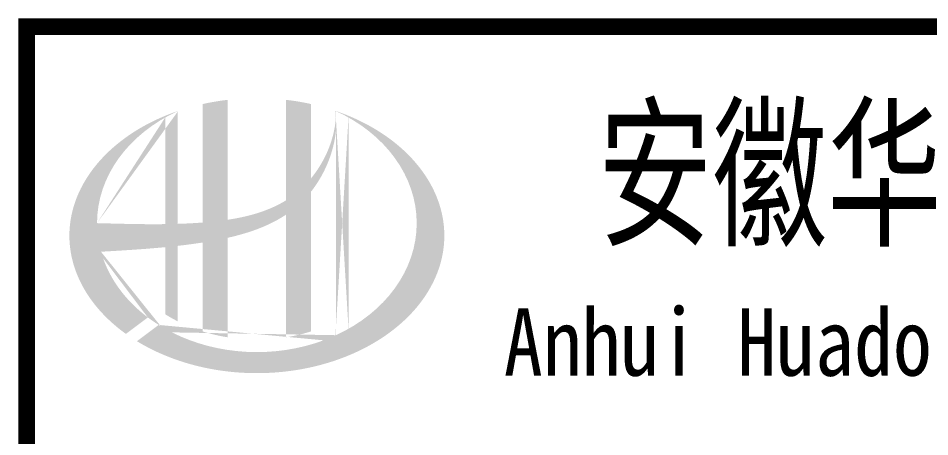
# Model space of a CAD drawing. Extents: x 4930511 to 5014611, y -422737 to -321054.
# Drawn here: x 4995576 to 4999369, y -417443 to -415702 of the extents above; entities that cross this region are included whole.
import ezdxf
from ezdxf.enums import TextEntityAlignment as Align

# ---------------------------------------------------------------- set-up
doc = ezdxf.new("R2010")
doc.units = 0
doc.header["$LTSCALE"] = 1000
doc.header["$MEASUREMENT"] = 0
doc.layers.get('0').update_dxf_attribs({"linetype": 'CONTINUOUS'})
doc.styles.add('ECEC_TQ_S', font='')
doc.styles.get('ECEC_TQ_S').set_extended_font_data('SimSun')

msp = doc.modelspace()

# ---------------------------------------------------------------- hatches: boundary and pattern name
h = msp.add_hatch(color=256)
edge = h.paths.add_edge_path()
edge.add_spline(control_points=[(4996447.6, -416615.7), (4996453.7, -416614.3), (4996459.8, -416612.9), (4996508.9, -416601), (4996551.5, -416588), (4996626.5, -416556.9), (4996659.4, -416539.9), (4996690.3, -416519.3)], knot_values=[61.629012, 61.629012, 61.629012, 61.629012, 63.330431, 63.330431, 75.353634, 75.353634, 85.398649, 85.398649, 85.398649, 85.398649], degree=3, periodic=0)
edge.add_line((4996690.3, -416519.3), (4996690.3, -417029.5))
edge.add_spline(control_points=[(4996690.3, -417029.5), (4996707.5, -417026.8), (4996724.5, -417023.5), (4996759.2, -417015.4), (4996776.9, -417010.6), (4996794.3, -417005.1)], knot_values=[4.908456, 4.908456, 4.908456, 4.908456, 4.992821, 4.992821, 5.083034, 5.083034, 5.083034, 5.083034], degree=3, periodic=0)
edge.add_line((4996794.3, -417005.1), (4996794.3, -416423.7))
edge.add_spline(control_points=[(4996794.3, -416423.7), (4996803, -416412.7), (4996811.2, -416401.4), (4996837.2, -416361.7), (4996852.9, -416331.8), (4996882.2, -416259), (4996893.4, -416215.2), (4996898.1, -416169.9), (4996898.2, -416168.6), (4996898.3, -416167.3)], knot_values=[97.991744, 97.991744, 97.991744, 97.991744, 101.64219, 101.64219, 110.337975, 110.337975, 121.934322, 121.934322, 122.270691, 122.270691, 122.270691, 122.270691], degree=3, periodic=0)
edge.add_line((4996898.3, -416167.3), (4996898.3, -416096.9))
edge.add_spline(control_points=[(4996898.3, -416096.9), (4996898.2, -416104.6), (4996897.9, -416112.2), (4996897.3, -416119.9)], knot_values=[126.194075, 126.194075, 126.194075, 126.194075, 128.396762, 128.396762, 128.396762, 128.396762], degree=3, periodic=0)
edge.add_spline(control_points=[(4996897.3, -416119.9), (4996896.8, -416126.1), (4996896.2, -416132.3), (4996895.4, -416138.6)], knot_values=[124.417049, 124.417049, 124.417049, 124.417049, 126.194075, 126.194075, 126.194075, 126.194075], degree=3, periodic=0)
edge.add_spline(control_points=[(4996895.4, -416138.6), (4996894.3, -416147.7), (4996892.8, -416156.8), (4996891, -416165.9)], knot_values=[121.80529, 121.80529, 121.80529, 121.80529, 124.417049, 124.417049, 124.417049, 124.417049], degree=3, periodic=0)
edge.add_spline(control_points=[(4996891, -416165.9), (4996888.6, -416178.1), (4996885.7, -416190.2), (4996882.2, -416202.2)], knot_values=[118.31574, 118.31574, 118.31574, 118.31574, 121.80529, 121.80529, 121.80529, 121.80529], degree=3, periodic=0)
edge.add_spline(control_points=[(4996882.2, -416202.2), (4996878.7, -416214.3), (4996874.7, -416226.3), (4996870.1, -416238.2)], knot_values=[114.795988, 114.795988, 114.795988, 114.795988, 118.31574, 118.31574, 118.31574, 118.31574], degree=3, periodic=0)
edge.add_spline(control_points=[(4996870.1, -416238.2), (4996865.6, -416249.9), (4996860.7, -416261.4), (4996855.2, -416272.8)], knot_values=[111.329641, 111.329641, 111.329641, 111.329641, 114.795988, 114.795988, 114.795988, 114.795988], degree=3, periodic=0)
edge.add_spline(control_points=[(4996855.2, -416272.8), (4996849.7, -416284.3), (4996843.7, -416295.7), (4996837.2, -416306.7)], knot_values=[107.79529, 107.79529, 107.79529, 107.79529, 111.329641, 111.329641, 111.329641, 111.329641], degree=3, periodic=0)
edge.add_spline(control_points=[(4996837.2, -416306.7), (4996830.9, -416317.6), (4996824.2, -416328.1), (4996817.1, -416338.4)], knot_values=[104.343579, 104.343579, 104.343579, 104.343579, 107.79529, 107.79529, 107.79529, 107.79529], degree=3, periodic=0)
edge.add_spline(control_points=[(4996817.1, -416338.4), (4996809.9, -416348.8), (4996802.3, -416358.8), (4996794.3, -416368.5)], knot_values=[100.8507, 100.8507, 100.8507, 100.8507, 104.343579, 104.343579, 104.343579, 104.343579], degree=3, periodic=0)
edge.add_line((4996794.3, -416368.5), (4996794.3, -416059.2))
edge.add_spline(control_points=[(4996794.3, -416059.2), (4996760.2, -416051.7), (4996725.5, -416045.8), (4996690.3, -416041.7)], knot_values=[4.423999, 4.423999, 4.423999, 4.423999, 4.558741, 4.558741, 4.558741, 4.558741], degree=3, periodic=0)
edge.add_line((4996690.3, -416041.7), (4996690.3, -416459.8))
edge.add_spline(control_points=[(4996690.3, -416459.8), (4996618.3, -416504.4), (4996534.2, -416527.6), (4996447.6, -416540.6)], knot_values=[63.246215, 63.246215, 63.246215, 63.246215, 87.689124, 87.689124, 87.689124, 87.689124], degree=3, periodic=0)
edge.add_line((4996447.6, -416540.6), (4996447.6, -416041.7))
edge.add_spline(control_points=[(4996447.6, -416041.7), (4996412.5, -416045.8), (4996377.7, -416051.7), (4996343.6, -416059.2)], knot_values=[4.866038, 4.866038, 4.866038, 4.866038, 5.000777, 5.000777, 5.000777, 5.000777], degree=3, periodic=0)
edge.add_line((4996343.6, -416059.2), (4996343.6, -416552.1))
edge.add_spline(control_points=[(4996343.6, -416552.1), (4996341.9, -416552.2), (4996307, -416554.8), (4996272.4, -416556.6), (4996239.6, -416557.6)], knot_values=[43.657356, 43.657356, 43.657356, 43.657356, 44.134253, 53.497092, 53.497092, 53.497092, 53.497092], degree=3, periodic=0)
edge.add_line((4996239.6, -416557.6), (4996239.6, -416088.5))
edge.add_spline(control_points=[(4996239.6, -416088.5), (4996222.6, -416094.3), (4996205.8, -416100.6), (4996189.4, -416107.4)], knot_values=[5.14157, 5.14157, 5.14157, 5.14157, 5.212921, 5.212921, 5.212921, 5.212921], degree=3, periodic=0)
edge.add_spline(control_points=[(4996189.4, -416107.4), (4996182.5, -416110.2), (4996175.7, -416113.1), (4996143.5, -416127.3), (4996118.9, -416139.5), (4996095.4, -416152.7)], knot_values=[5.212921, 5.212921, 5.212921, 5.212921, 5.24296, 5.24296, 5.355623, 5.355623, 5.355623, 5.355623], degree=3, periodic=0)
edge.add_spline(control_points=[(4996095.4, -416152.7), (4996080.6, -416161.1), (4996066.1, -416169.8), (4996052.1, -416178.9)], knot_values=[5.355623, 5.355623, 5.355623, 5.355623, 5.426974, 5.426974, 5.426974, 5.426974], degree=3, periodic=0)
edge.add_spline(control_points=[(4996052.1, -416178.9), (4996044.7, -416183.8), (4996037.4, -416188.7), (4996023.9, -416198.2), (4996017.7, -416202.7), (4996011.6, -416207.3)], knot_values=[5.426974, 5.426974, 5.426974, 5.426974, 5.464765, 5.464765, 5.498325, 5.498325, 5.498325, 5.498325], degree=3, periodic=0)
edge.add_spline(control_points=[(4996011.6, -416207.3), (4995985.5, -416226.9), (4995961.4, -416247.7), (4995939.5, -416269.7)], knot_values=[5.498325, 5.498325, 5.498325, 5.498325, 5.641027, 5.641027, 5.641027, 5.641027], degree=3, periodic=0)
edge.add_spline(control_points=[(4995939.5, -416269.7), (4995932.5, -416276.7), (4995925.8, -416283.8), (4995905.3, -416306.4), (4995892.4, -416322.2), (4995880.7, -416338.4)], knot_values=[5.641027, 5.641027, 5.641027, 5.641027, 5.686569, 5.686569, 5.783729, 5.783729, 5.783729, 5.783729], degree=3, periodic=0)
edge.add_spline(control_points=[(4995880.7, -416338.4), (4995865.5, -416359.2), (4995852.2, -416380.6), (4995839.1, -416405.6), (4995837.5, -416408.7), (4995835.9, -416411.9)], knot_values=[5.783729, 5.783729, 5.783729, 5.783729, 5.908374, 5.908374, 5.92643, 5.92643, 5.92643, 5.92643], degree=3, periodic=0)
edge.add_spline(control_points=[(4995835.9, -416411.9), (4995823.4, -416437), (4995813.4, -416462.7), (4995805.9, -416488.6)], knot_values=[5.92643, 5.92643, 5.92643, 5.92643, 6.069132, 6.069132, 6.069132, 6.069132], degree=3, periodic=0)
edge.add_spline(control_points=[(4995805.9, -416488.6), (4995802.7, -416499.7), (4995799.9, -416510.9), (4995794.5, -416537), (4995792.3, -416552.1), (4995790.9, -416567.1)], knot_values=[6.069132, 6.069132, 6.069132, 6.069132, 6.130179, 6.130179, 6.211834, 6.211834, 6.211834, 6.211834], degree=3, periodic=0)
edge.add_spline(control_points=[(4995790.9, -416567.1), (4995789.6, -416580.3), (4995789, -416593.5), (4995789, -416606.7)], knot_values=[6.211834, 6.211834, 6.211834, 6.211834, 6.283185, 6.283185, 6.283185, 6.283185], degree=3, periodic=0)
edge.add_spline(control_points=[(4995789, -416606.7), (4995789, -416616), (4995789.3, -416625.4), (4995789.9, -416634.7)], knot_values=[6.283185, 6.283185, 6.283185, 6.283185, 6.333655, 6.333655, 6.333655, 6.333655], degree=3, periodic=0)
edge.add_spline(control_points=[(4995789.9, -416634.7), (4995791.2, -416653.3), (4995793.7, -416671.9), (4995797.4, -416690.5)], knot_values=[6.333655, 6.333655, 6.333655, 6.333655, 6.434594, 6.434594, 6.434594, 6.434594], degree=3, periodic=0)
edge.add_spline(control_points=[(4995797.4, -416690.5), (4995797.7, -416691.7), (4995797.9, -416692.9), (4995801.9, -416711.4), (4995806.6, -416728.6), (4995812.5, -416745.6)], knot_values=[6.434594, 6.434594, 6.434594, 6.434594, 6.441278, 6.441278, 6.535532, 6.535532, 6.535532, 6.535532], degree=3, periodic=0)
edge.add_spline(control_points=[(4995812.5, -416745.6), (4995818.8, -416763.8), (4995826.3, -416781.9), (4995835, -416799.7)], knot_values=[6.535532, 6.535532, 6.535532, 6.535532, 6.636471, 6.636471, 6.636471, 6.636471], degree=3, periodic=0)
edge.add_spline(control_points=[(4995835, -416799.7), (4995837.2, -416804.1), (4995839.5, -416808.6), (4995848.9, -416826.2), (4995856.6, -416839.3), (4995864.9, -416852.1)], knot_values=[6.636471, 6.636471, 6.636471, 6.636471, 6.661894, 6.661894, 6.73741, 6.73741, 6.73741, 6.73741], degree=3, periodic=0)
edge.add_spline(control_points=[(4995864.9, -416852.1), (4995876.1, -416869.3), (4995888.5, -416886.1), (4995902, -416902.5)], knot_values=[6.73741, 6.73741, 6.73741, 6.73741, 6.838349, 6.838349, 6.838349, 6.838349], degree=3, periodic=0)
edge.add_spline(control_points=[(4995902, -416902.5), (4995907.9, -416909.6), (4995914.1, -416916.7), (4995928.6, -416932.6), (4995937.1, -416941.5), (4995946, -416950.1)], knot_values=[6.838349, 6.838349, 6.838349, 6.838349, 6.88251, 6.88251, 6.939288, 6.939288, 6.939288, 6.939288], degree=3, periodic=0)
edge.add_spline(control_points=[(4995946, -416950.1), (4995961.8, -416965.5), (4995978.7, -416980.3), (4995996.5, -416994.5)], knot_values=[6.939288, 6.939288, 6.939288, 6.939288, 7.040227, 7.040227, 7.040227, 7.040227], degree=3, periodic=0)
edge.add_spline(control_points=[(4995996.5, -416994.5), (4996005.5, -417001.6), (4996014.7, -417008.6), (4996024.1, -417015.3)], knot_values=[7.040227, 7.040227, 7.040227, 7.040227, 7.090696, 7.090696, 7.090696, 7.090696], degree=3, periodic=0)
edge.add_line((4996024.1, -417015.3), (4996115.3, -416947))
edge.add_ellipse((4996569, -416554.7), major_axis=(665, 0), ratio=0.806676, start_angle=192.819, end_angle=226.9853, ccw=False)
edge.add_spline(control_points=[(4995920.5, -416673.7), (4995944.6, -416672.2), (4995968.6, -416670.8), (4996057.3, -416665.3), (4996122.1, -416661), (4996187.6, -416654.6)], knot_values=[11.398263, 11.398263, 11.398263, 11.398263, 18.40729, 18.40729, 37.18094, 37.18094, 37.18094, 37.18094], degree=3, periodic=0)
edge.add_line((4996187.6, -416654.6), (4996187.6, -416933.7))
edge.add_spline(control_points=[(4996187.6, -416933.7), (4996191.2, -416935.9), (4996194.8, -416938.1), (4996211.7, -416948.3), (4996225.5, -416955.9), (4996239.6, -416963.1)], knot_values=[4.049945, 4.049945, 4.049945, 4.049945, 4.072021, 4.072021, 4.153257, 4.153257, 4.153257, 4.153257], degree=3, periodic=0)
edge.add_line((4996239.6, -416963.1), (4996239.6, -416649.2))
edge.add_spline(control_points=[(4996239.6, -416649.2), (4996271.8, -416645.5), (4996304.2, -416641.3), (4996339.1, -416635.9), (4996341.4, -416635.5), (4996343.6, -416635.2)], knot_values=[42.135009, 42.135009, 42.135009, 42.135009, 51.307228, 51.307228, 51.948574, 51.948574, 51.948574, 51.948574], degree=3, periodic=0)
edge.add_line((4996343.6, -416635.2), (4996343.6, -417005.1))
edge.add_spline(control_points=[(4996343.6, -417005.1), (4996377.3, -417015.7), (4996412.1, -417023.9), (4996447.6, -417029.5)], knot_values=[4.34174, 4.34174, 4.34174, 4.34174, 4.516316, 4.516316, 4.516316, 4.516316], degree=3, periodic=0)
edge.add_line((4996447.6, -417029.5), (4996447.6, -416615.7))
edge = h.paths.add_edge_path(flags=16)
edge.add_ellipse((4996569, -416554.7), major_axis=(665, 0), ratio=0.806676, start_angle=124.9875, end_angle=179.999, ccw=False)
edge.add_line((4996187.6, -416115.2), (4996187.6, -416558.8))
edge.add_spline(control_points=[(4996187.6, -416558.8), (4996092.3, -416560.1), (4995998.3, -416557.1), (4995903.9, -416554.7)], knot_values=[11.27373, 11.27373, 11.27373, 11.27373, 38.687513, 38.687513, 38.687513, 38.687513], degree=3, periodic=0)
edge = h.paths.add_edge_path()
edge.add_spline(control_points=[(4996070.1, -417045.8), (4996101.2, -417064.8), (4996134.3, -417082.1), (4996218.9, -417119.3), (4996272.2, -417137.2), (4996383, -417163.7), (4996440.4, -417172.5), (4996556.6, -417180.2), (4996615.2, -417179.3), (4996730.8, -417167.8), (4996787.7, -417157.3), (4996896.7, -417127.2), (4996948.8, -417107.7), (4997045.7, -417060.8), (4997090.5, -417033.5), (4997170.5, -416972.5), (4997205.7, -416939), (4997265, -416867.5), (4997289.1, -416829.6), (4997325.5, -416751.5), (4997337.8, -416711.3), (4997350.3, -416630.1), (4997350.6, -416589.1), (4997339.1, -416507.6), (4997327.3, -416467.1), (4997291.7, -416388.4), (4997267.9, -416350.2), (4997209.1, -416278), (4997174.1, -416244), (4997094.3, -416182.4), (4997049.5, -416154.7), (4996968.3, -416114.9), (4996934, -416100.7), (4996898.3, -416088.5)], knot_values=[0.886421, 0.886421, 0.886421, 0.886421, 1.040557, 1.040557, 1.261172, 1.261172, 1.481788, 1.481788, 1.702404, 1.702404, 1.92302, 1.92302, 2.143636, 2.143636, 2.364252, 2.364252, 2.584868, 2.584868, 2.805484, 2.805484, 3.026099, 3.026099, 3.246715, 3.246715, 3.46852, 3.46852, 3.690325, 3.690325, 3.91213, 3.91213, 4.133935, 4.133935, 4.283209, 4.283209, 4.283209, 4.283209], degree=3, periodic=0)
edge.add_line((4996898.3, -416088.5), (4996898.3, -416088.5))
edge.add_spline(control_points=[(4996898.3, -416088.6), (4996898.3, -416091.4), (4996898.3, -416094.1), (4996898.3, -416096.9)], knot_values=[128.396762, 128.396762, 128.396762, 128.396762, 129.192193, 129.192193, 129.192193, 129.192193], degree=3, periodic=0)
edge.add_line((4996898.3, -416096.9), (4996898.3, -417020.8))
edge.add_ellipse((4996569, -416554.7), major_axis=(665, 0), ratio=0.806676, start_angle=232.1054, end_angle=299.6833, ccw=False)
edge.add_line((4996160.5, -416978.1), (4996070.1, -417045.8))
edge = h.paths.add_edge_path(flags=16)
edge.add_ellipse((4996569, -416554.7), major_axis=(665, 0), ratio=0.806676, start_angle=304.9875, end_angle=415.0121, ccw=False)
edge.add_line((4996950.3, -416994.2), (4996950.3, -416115.2))
h = msp.add_hatch(color=256)
edge = h.paths.add_edge_path()
edge.add_spline(control_points=[(4996447.6, -416615.7), (4996453.7, -416614.3), (4996459.8, -416612.9), (4996508.9, -416601), (4996551.5, -416588), (4996626.5, -416556.9), (4996659.4, -416539.9), (4996690.3, -416519.3)], knot_values=[61.629012, 61.629012, 61.629012, 61.629012, 63.330431, 63.330431, 75.353634, 75.353634, 85.398649, 85.398649, 85.398649, 85.398649], degree=3, periodic=0)
edge.add_line((4996690.3, -416519.3), (4996690.3, -417029.5))
edge.add_spline(control_points=[(4996690.3, -417029.5), (4996707.5, -417026.8), (4996724.5, -417023.5), (4996759.2, -417015.4), (4996776.9, -417010.6), (4996794.3, -417005.1)], knot_values=[4.908456, 4.908456, 4.908456, 4.908456, 4.992821, 4.992821, 5.083034, 5.083034, 5.083034, 5.083034], degree=3, periodic=0)
edge.add_line((4996794.3, -417005.1), (4996794.3, -416423.7))
edge.add_spline(control_points=[(4996794.3, -416423.7), (4996803, -416412.7), (4996811.2, -416401.4), (4996837.2, -416361.7), (4996852.9, -416331.8), (4996882.2, -416259), (4996893.4, -416215.2), (4996898.1, -416169.9), (4996898.2, -416168.6), (4996898.3, -416167.3)], knot_values=[97.991744, 97.991744, 97.991744, 97.991744, 101.64219, 101.64219, 110.337975, 110.337975, 121.934322, 121.934322, 122.270691, 122.270691, 122.270691, 122.270691], degree=3, periodic=0)
edge.add_line((4996898.3, -416167.3), (4996898.3, -416096.9))
edge.add_spline(control_points=[(4996898.3, -416096.9), (4996898.2, -416104.6), (4996897.9, -416112.2), (4996897.3, -416119.9)], knot_values=[126.194075, 126.194075, 126.194075, 126.194075, 128.396762, 128.396762, 128.396762, 128.396762], degree=3, periodic=0)
edge.add_spline(control_points=[(4996897.3, -416119.9), (4996896.8, -416126.1), (4996896.2, -416132.3), (4996895.4, -416138.6)], knot_values=[124.417049, 124.417049, 124.417049, 124.417049, 126.194075, 126.194075, 126.194075, 126.194075], degree=3, periodic=0)
edge.add_spline(control_points=[(4996895.4, -416138.6), (4996894.3, -416147.7), (4996892.8, -416156.8), (4996891, -416165.9)], knot_values=[121.80529, 121.80529, 121.80529, 121.80529, 124.417049, 124.417049, 124.417049, 124.417049], degree=3, periodic=0)
edge.add_spline(control_points=[(4996891, -416165.9), (4996888.6, -416178.1), (4996885.7, -416190.2), (4996882.2, -416202.2)], knot_values=[118.31574, 118.31574, 118.31574, 118.31574, 121.80529, 121.80529, 121.80529, 121.80529], degree=3, periodic=0)
edge.add_spline(control_points=[(4996882.2, -416202.2), (4996878.7, -416214.3), (4996874.7, -416226.3), (4996870.1, -416238.2)], knot_values=[114.795988, 114.795988, 114.795988, 114.795988, 118.31574, 118.31574, 118.31574, 118.31574], degree=3, periodic=0)
edge.add_spline(control_points=[(4996870.1, -416238.2), (4996865.6, -416249.9), (4996860.7, -416261.4), (4996855.2, -416272.8)], knot_values=[111.329641, 111.329641, 111.329641, 111.329641, 114.795988, 114.795988, 114.795988, 114.795988], degree=3, periodic=0)
edge.add_spline(control_points=[(4996855.2, -416272.8), (4996849.7, -416284.3), (4996843.7, -416295.7), (4996837.2, -416306.7)], knot_values=[107.79529, 107.79529, 107.79529, 107.79529, 111.329641, 111.329641, 111.329641, 111.329641], degree=3, periodic=0)
edge.add_spline(control_points=[(4996837.2, -416306.7), (4996830.9, -416317.6), (4996824.2, -416328.1), (4996817.1, -416338.4)], knot_values=[104.343579, 104.343579, 104.343579, 104.343579, 107.79529, 107.79529, 107.79529, 107.79529], degree=3, periodic=0)
edge.add_spline(control_points=[(4996817.1, -416338.4), (4996809.9, -416348.8), (4996802.3, -416358.8), (4996794.3, -416368.5)], knot_values=[100.8507, 100.8507, 100.8507, 100.8507, 104.343579, 104.343579, 104.343579, 104.343579], degree=3, periodic=0)
edge.add_line((4996794.3, -416368.5), (4996794.3, -416059.2))
edge.add_spline(control_points=[(4996794.3, -416059.2), (4996760.2, -416051.7), (4996725.5, -416045.8), (4996690.3, -416041.7)], knot_values=[4.423999, 4.423999, 4.423999, 4.423999, 4.558741, 4.558741, 4.558741, 4.558741], degree=3, periodic=0)
edge.add_line((4996690.3, -416041.7), (4996690.3, -416459.8))
edge.add_spline(control_points=[(4996690.3, -416459.8), (4996618.3, -416504.4), (4996534.2, -416527.6), (4996447.6, -416540.6)], knot_values=[63.246215, 63.246215, 63.246215, 63.246215, 87.689124, 87.689124, 87.689124, 87.689124], degree=3, periodic=0)
edge.add_line((4996447.6, -416540.6), (4996447.6, -416041.7))
edge.add_spline(control_points=[(4996447.6, -416041.7), (4996412.5, -416045.8), (4996377.7, -416051.7), (4996343.6, -416059.2)], knot_values=[4.866038, 4.866038, 4.866038, 4.866038, 5.000777, 5.000777, 5.000777, 5.000777], degree=3, periodic=0)
edge.add_line((4996343.6, -416059.2), (4996343.6, -416552.1))
edge.add_spline(control_points=[(4996343.6, -416552.1), (4996341.9, -416552.2), (4996307, -416554.8), (4996272.4, -416556.6), (4996239.6, -416557.6)], knot_values=[43.657356, 43.657356, 43.657356, 43.657356, 44.134253, 53.497092, 53.497092, 53.497092, 53.497092], degree=3, periodic=0)
edge.add_line((4996239.6, -416557.6), (4996239.6, -416088.5))
edge.add_spline(control_points=[(4996239.6, -416088.5), (4996222.6, -416094.3), (4996205.8, -416100.6), (4996189.4, -416107.4)], knot_values=[5.14157, 5.14157, 5.14157, 5.14157, 5.212921, 5.212921, 5.212921, 5.212921], degree=3, periodic=0)
edge.add_spline(control_points=[(4996189.4, -416107.4), (4996182.5, -416110.2), (4996175.7, -416113.1), (4996143.5, -416127.3), (4996118.9, -416139.5), (4996095.4, -416152.7)], knot_values=[5.212921, 5.212921, 5.212921, 5.212921, 5.24296, 5.24296, 5.355623, 5.355623, 5.355623, 5.355623], degree=3, periodic=0)
edge.add_spline(control_points=[(4996095.4, -416152.7), (4996080.6, -416161.1), (4996066.1, -416169.8), (4996052.1, -416178.9)], knot_values=[5.355623, 5.355623, 5.355623, 5.355623, 5.426974, 5.426974, 5.426974, 5.426974], degree=3, periodic=0)
edge.add_spline(control_points=[(4996052.1, -416178.9), (4996044.7, -416183.8), (4996037.4, -416188.7), (4996023.9, -416198.2), (4996017.7, -416202.7), (4996011.6, -416207.3)], knot_values=[5.426974, 5.426974, 5.426974, 5.426974, 5.464765, 5.464765, 5.498325, 5.498325, 5.498325, 5.498325], degree=3, periodic=0)
edge.add_spline(control_points=[(4996011.6, -416207.3), (4995985.5, -416226.9), (4995961.4, -416247.7), (4995939.5, -416269.7)], knot_values=[5.498325, 5.498325, 5.498325, 5.498325, 5.641027, 5.641027, 5.641027, 5.641027], degree=3, periodic=0)
edge.add_spline(control_points=[(4995939.5, -416269.7), (4995932.5, -416276.7), (4995925.8, -416283.8), (4995905.3, -416306.4), (4995892.4, -416322.2), (4995880.7, -416338.4)], knot_values=[5.641027, 5.641027, 5.641027, 5.641027, 5.686569, 5.686569, 5.783729, 5.783729, 5.783729, 5.783729], degree=3, periodic=0)
edge.add_spline(control_points=[(4995880.7, -416338.4), (4995865.5, -416359.2), (4995852.2, -416380.6), (4995839.1, -416405.6), (4995837.5, -416408.7), (4995835.9, -416411.9)], knot_values=[5.783729, 5.783729, 5.783729, 5.783729, 5.908374, 5.908374, 5.92643, 5.92643, 5.92643, 5.92643], degree=3, periodic=0)
edge.add_spline(control_points=[(4995835.9, -416411.9), (4995823.4, -416437), (4995813.4, -416462.7), (4995805.9, -416488.6)], knot_values=[5.92643, 5.92643, 5.92643, 5.92643, 6.069132, 6.069132, 6.069132, 6.069132], degree=3, periodic=0)
edge.add_spline(control_points=[(4995805.9, -416488.6), (4995802.7, -416499.7), (4995799.9, -416510.9), (4995794.5, -416537), (4995792.3, -416552.1), (4995790.9, -416567.1)], knot_values=[6.069132, 6.069132, 6.069132, 6.069132, 6.130179, 6.130179, 6.211834, 6.211834, 6.211834, 6.211834], degree=3, periodic=0)
edge.add_spline(control_points=[(4995790.9, -416567.1), (4995789.6, -416580.3), (4995789, -416593.5), (4995789, -416606.7)], knot_values=[6.211834, 6.211834, 6.211834, 6.211834, 6.283185, 6.283185, 6.283185, 6.283185], degree=3, periodic=0)
edge.add_spline(control_points=[(4995789, -416606.7), (4995789, -416616), (4995789.3, -416625.4), (4995789.9, -416634.7)], knot_values=[6.283185, 6.283185, 6.283185, 6.283185, 6.333655, 6.333655, 6.333655, 6.333655], degree=3, periodic=0)
edge.add_spline(control_points=[(4995789.9, -416634.7), (4995791.2, -416653.3), (4995793.7, -416671.9), (4995797.4, -416690.5)], knot_values=[6.333655, 6.333655, 6.333655, 6.333655, 6.434594, 6.434594, 6.434594, 6.434594], degree=3, periodic=0)
edge.add_spline(control_points=[(4995797.4, -416690.5), (4995797.7, -416691.7), (4995797.9, -416692.9), (4995801.9, -416711.4), (4995806.6, -416728.6), (4995812.5, -416745.6)], knot_values=[6.434594, 6.434594, 6.434594, 6.434594, 6.441278, 6.441278, 6.535532, 6.535532, 6.535532, 6.535532], degree=3, periodic=0)
edge.add_spline(control_points=[(4995812.5, -416745.6), (4995818.8, -416763.8), (4995826.3, -416781.9), (4995835, -416799.7)], knot_values=[6.535532, 6.535532, 6.535532, 6.535532, 6.636471, 6.636471, 6.636471, 6.636471], degree=3, periodic=0)
edge.add_spline(control_points=[(4995835, -416799.7), (4995837.2, -416804.1), (4995839.5, -416808.6), (4995848.9, -416826.2), (4995856.6, -416839.3), (4995864.9, -416852.1)], knot_values=[6.636471, 6.636471, 6.636471, 6.636471, 6.661894, 6.661894, 6.73741, 6.73741, 6.73741, 6.73741], degree=3, periodic=0)
edge.add_spline(control_points=[(4995864.9, -416852.1), (4995876.1, -416869.3), (4995888.5, -416886.1), (4995902, -416902.5)], knot_values=[6.73741, 6.73741, 6.73741, 6.73741, 6.838349, 6.838349, 6.838349, 6.838349], degree=3, periodic=0)
edge.add_spline(control_points=[(4995902, -416902.5), (4995907.9, -416909.6), (4995914.1, -416916.7), (4995928.6, -416932.6), (4995937.1, -416941.5), (4995946, -416950.1)], knot_values=[6.838349, 6.838349, 6.838349, 6.838349, 6.88251, 6.88251, 6.939288, 6.939288, 6.939288, 6.939288], degree=3, periodic=0)
edge.add_spline(control_points=[(4995946, -416950.1), (4995961.8, -416965.5), (4995978.7, -416980.3), (4995996.5, -416994.5)], knot_values=[6.939288, 6.939288, 6.939288, 6.939288, 7.040227, 7.040227, 7.040227, 7.040227], degree=3, periodic=0)
edge.add_spline(control_points=[(4995996.5, -416994.5), (4996005.5, -417001.6), (4996014.7, -417008.6), (4996024.1, -417015.3)], knot_values=[7.040227, 7.040227, 7.040227, 7.040227, 7.090696, 7.090696, 7.090696, 7.090696], degree=3, periodic=0)
edge.add_line((4996024.1, -417015.3), (4996115.3, -416947))
edge.add_ellipse((4996569, -416554.7), major_axis=(665, 0), ratio=0.806676, start_angle=192.819, end_angle=226.9853, ccw=False)
edge.add_spline(control_points=[(4995920.5, -416673.7), (4995944.6, -416672.2), (4995968.6, -416670.8), (4996057.3, -416665.3), (4996122.1, -416661), (4996187.6, -416654.6)], knot_values=[11.398263, 11.398263, 11.398263, 11.398263, 18.40729, 18.40729, 37.18094, 37.18094, 37.18094, 37.18094], degree=3, periodic=0)
edge.add_line((4996187.6, -416654.6), (4996187.6, -416933.7))
edge.add_spline(control_points=[(4996187.6, -416933.7), (4996191.2, -416935.9), (4996194.8, -416938.1), (4996211.7, -416948.3), (4996225.5, -416955.9), (4996239.6, -416963.1)], knot_values=[4.049945, 4.049945, 4.049945, 4.049945, 4.072021, 4.072021, 4.153257, 4.153257, 4.153257, 4.153257], degree=3, periodic=0)
edge.add_line((4996239.6, -416963.1), (4996239.6, -416649.2))
edge.add_spline(control_points=[(4996239.6, -416649.2), (4996271.8, -416645.5), (4996304.2, -416641.3), (4996339.1, -416635.9), (4996341.4, -416635.5), (4996343.6, -416635.2)], knot_values=[42.135009, 42.135009, 42.135009, 42.135009, 51.307228, 51.307228, 51.948574, 51.948574, 51.948574, 51.948574], degree=3, periodic=0)
edge.add_line((4996343.6, -416635.2), (4996343.6, -417005.1))
edge.add_spline(control_points=[(4996343.6, -417005.1), (4996377.3, -417015.7), (4996412.1, -417023.9), (4996447.6, -417029.5)], knot_values=[4.34174, 4.34174, 4.34174, 4.34174, 4.516316, 4.516316, 4.516316, 4.516316], degree=3, periodic=0)
edge.add_line((4996447.6, -417029.5), (4996447.6, -416615.7))
edge = h.paths.add_edge_path(flags=16)
edge.add_ellipse((4996569, -416554.7), major_axis=(665, 0), ratio=0.806676, start_angle=124.9875, end_angle=179.999, ccw=False)
edge.add_line((4996187.6, -416115.2), (4996187.6, -416558.8))
edge.add_spline(control_points=[(4996187.6, -416558.8), (4996092.3, -416560.1), (4995998.3, -416557.1), (4995903.9, -416554.7)], knot_values=[11.27373, 11.27373, 11.27373, 11.27373, 38.687513, 38.687513, 38.687513, 38.687513], degree=3, periodic=0)
edge = h.paths.add_edge_path()
edge.add_spline(control_points=[(4996070.1, -417045.8), (4996101.2, -417064.8), (4996134.3, -417082.1), (4996218.9, -417119.3), (4996272.2, -417137.2), (4996383, -417163.7), (4996440.4, -417172.5), (4996556.6, -417180.2), (4996615.2, -417179.3), (4996730.8, -417167.8), (4996787.7, -417157.3), (4996896.7, -417127.2), (4996948.8, -417107.7), (4997045.7, -417060.8), (4997090.5, -417033.5), (4997170.5, -416972.5), (4997205.7, -416939), (4997265, -416867.5), (4997289.1, -416829.6), (4997325.5, -416751.5), (4997337.8, -416711.3), (4997350.3, -416630.1), (4997350.6, -416589.1), (4997339.1, -416507.6), (4997327.3, -416467.1), (4997291.7, -416388.4), (4997267.9, -416350.2), (4997209.1, -416278), (4997174.1, -416244), (4997094.3, -416182.4), (4997049.5, -416154.7), (4996968.3, -416114.9), (4996934, -416100.7), (4996898.3, -416088.5)], knot_values=[0.886421, 0.886421, 0.886421, 0.886421, 1.040557, 1.040557, 1.261172, 1.261172, 1.481788, 1.481788, 1.702404, 1.702404, 1.92302, 1.92302, 2.143636, 2.143636, 2.364252, 2.364252, 2.584868, 2.584868, 2.805484, 2.805484, 3.026099, 3.026099, 3.246715, 3.246715, 3.46852, 3.46852, 3.690325, 3.690325, 3.91213, 3.91213, 4.133935, 4.133935, 4.283209, 4.283209, 4.283209, 4.283209], degree=3, periodic=0)
edge.add_line((4996898.3, -416088.5), (4996898.3, -416088.5))
edge.add_spline(control_points=[(4996898.3, -416088.6), (4996898.3, -416091.4), (4996898.3, -416094.1), (4996898.3, -416096.9)], knot_values=[128.396762, 128.396762, 128.396762, 128.396762, 129.192193, 129.192193, 129.192193, 129.192193], degree=3, periodic=0)
edge.add_line((4996898.3, -416096.9), (4996898.3, -417020.8))
edge.add_ellipse((4996569, -416554.7), major_axis=(665, 0), ratio=0.806676, start_angle=232.1054, end_angle=299.6833, ccw=False)
edge.add_line((4996160.5, -416978.1), (4996070.1, -417045.8))
edge = h.paths.add_edge_path(flags=16)
edge.add_ellipse((4996569, -416554.7), major_axis=(665, 0), ratio=0.806676, start_angle=304.9875, end_angle=415.0121, ccw=False)
edge.add_line((4996950.3, -416994.2), (4996950.3, -416115.2))

# ---------------------------------------------------------------- linework, layer by layer
at = {"const_width": 70}
msp.add_lwpolyline([(4995611.1, -415737.3), (4995611.1, -421737.3)], dxfattribs=at)
msp.add_lwpolyline([(5013611.1, -415737.3, 70, 70, 0), (4995611.1, -415737.3, 70, 70, 0), (4995611.1, -421737.3, 0, 0, 0)], format="xyseb")

# ---------------------------------------------------------------- texts
at = {"style": 'ECEC_TQ_S'}
for s, height, width, p in [('安徽华东化工医药工程有限责任公司', 500, 0.7, (5001806, -416337.3)), ('安徽华东化工医药工程有限责任公司', 500, 0.7, (5001806, -416337.3)), ('Anhui Huadong Chemical & Medical Engineering Co.,Ltd', 280, 0.85, (5001806, -417087.3)), ('Anhui Huadong Chemical & Medical Engineering Co.,Ltd', 280, 0.85, (5001806, -417087.3))]:
    msp.add_text(s, height=height, dxfattribs=dict(at, width=width)).set_placement(p, align=Align.MIDDLE)

doc.saveas('drawing.dxf')
